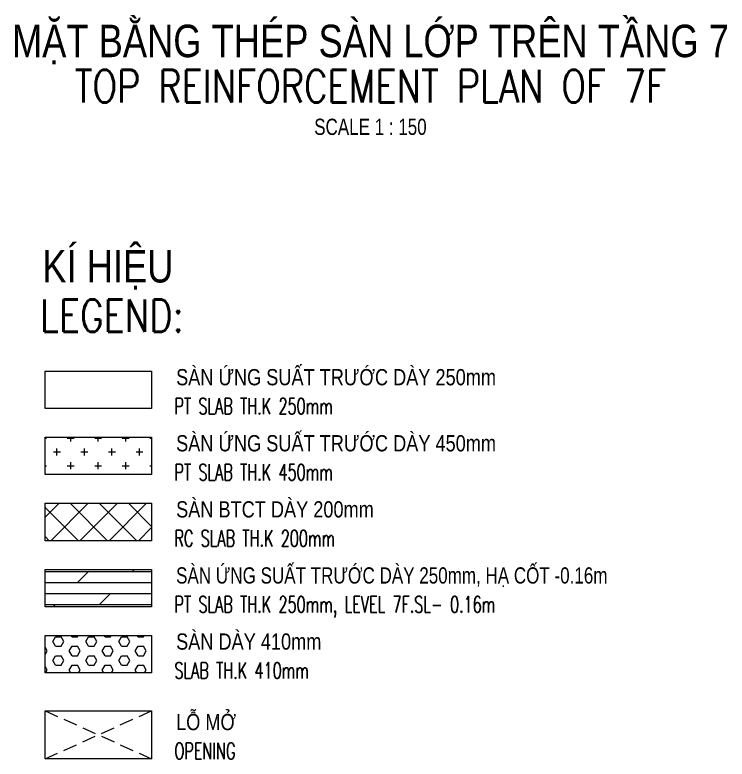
# Model space of a CAD drawing. Header units: millimetres. Extents: x 127300 to 589785, y -24728 to 44820.
# Drawn here: x 279222 to 295663, y -24728 to -7543 of the extents above; entities that cross this region are included whole.
import ezdxf
from ezdxf.enums import TextEntityAlignment as Align

# ---------------------------------------------------------------- set-up
doc = ezdxf.new("R2010")
doc.units = ezdxf.units.MM
doc.linetypes.add('DASHED2', pattern=[9.525, 6.35, -3.175])
for name, color, linetype, lineweight in [('NDC_S_ANNO', 7, 'Continuous', 20), ('NDC_S_ENG TEXT', 2, 'Continuous', 20), ('NDC_S_ENG TITLE', 3, 'Continuous', 20), ('NDC_S_HATCH MATERIAL', 8, 'Continuous', 13), ('NDC_S_OPENING', 9, 'DASHED2', 13), ('NDC_S_SLAB', 2, 'Continuous', 20), ('NDC_S_TEXT SYMBOL', 7, 'Continuous', 20), ('NDC_S_VN TEXT', 7, 'Continuous', 20), ('NDC_S_VN TITLE', 6, 'Continuous', 35)]:
    doc.layers.add(name, color=color, linetype=linetype, lineweight=lineweight)
doc.styles.add('$0$NDC_EN TXT', font='romans.shx', dxfattribs={"width": 0.8})
doc.styles.add('NDC_ANNO', font='', dxfattribs={"width": 0.8})
doc.styles.add('NDC_EN TXT', font='romans.shx', dxfattribs={"width": 0.8})
doc.styles.add('NDC_VIE TXT', font='arial.ttf', dxfattribs={"width": 0.8})
doc.styles.get('NDC_ANNO').set_extended_font_data('Dotum')

# ---------------------------------------------------------------- blocks, each defined once
blk = doc.blocks.new('Drawing name_symbol')
at = {"layer": 'NDC_S_ENG TITLE', "style": 'NDC_EN TXT', "width": 0.8}
blk.add_attdef('SECTDET1', text='', height=5, dxfattribs=at).set_placement((0, 1.01), align=Align.CENTER)
at = {"layer": 'NDC_S_TEXT SYMBOL', "lineweight": 25, "style": 'NDC_ANNO', "width": 0.8}
blk.add_attdef('SSCALE', text='', height=2.5, dxfattribs=at).set_placement((0, -4), align=Align.CENTER)
at = {"layer": 'NDC_S_VN TITLE', "style": 'NDC_VIE TXT', "width": 0.8}
blk.add_attdef('SECTDET2', text='', height=5, dxfattribs=at).set_placement((0, 7.97), align=Align.CENTER)

msp = doc.modelspace()

# ---------------------------------------------------------------- hatches: boundary and pattern name
at = {"layer": 'NDC_S_HATCH MATERIAL', "ltscale": 100}
h = msp.add_hatch(dxfattribs=at)
h.set_pattern_fill('CROSS', color=256, scale=50)
h.set_pattern_definition([(0, (75959.94, -9063), (317.5, 317.5), [158.75, -476.25]), (90, (76039.32, -9142.37), (-317.5, 317.5), [158.75, -476.25])])
h.paths.add_polyline_path([(279918, -17294), (279918, -18158), (282376, -18158), (282376, -17294)])
h = msp.add_hatch(dxfattribs=at)
h.set_pattern_fill('ANSI37', color=256, scale=150)
h.set_pattern_definition([(45, (84037.8, -14988.5), (-336.7596, 336.7596), []), (135, (84037.8, -14988.5), (-336.7596, -336.7596), [])])
h.paths.add_polyline_path([(279918, -18820), (279918, -19684), (282376, -19684), (282376, -18820)])
h = msp.add_hatch(dxfattribs=at)
h.set_pattern_fill('DOLMIT', color=256, scale=40)
h.set_pattern_definition([(0, (109470.95, 1196.28), (0, 254), []), (45, (109470.95, 1196.3), (-507.9997, 507.9997), [359.2102, -718.4205])])
h.paths.add_polyline_path([(282376, -20346), (279918, -20346), (279918, -21210), (282376, -21210)])
h = msp.add_hatch(dxfattribs=at)
h.set_pattern_fill('HEX', color=256, scale=40)
h.set_pattern_definition([(0, (109470.95, 1196.28), (0, 219.97045), [127, -254]), (120, (109470.95, 1196.28), (-190.5, -109.98523), [127, -254]), (60, (109597.95, 1196.28), (-190.5, 109.98523), [127, -254])])
h.paths.add_polyline_path([(282376, -21872), (279918, -21872), (279918, -22736), (282376, -22736)])

# ---------------------------------------------------------------- linework, layer by layer
at = {"layer": 'NDC_S_OPENING', "ltscale": 50}
for p, q in [((279918, -23613), (282376, -24721)), ((279918, -24721), (282376, -23613))]:
    msp.add_line(p, q, dxfattribs=at)
at = {"layer": 'NDC_S_SLAB'}
for points in [[(279918, -15768), (282376, -15768), (282376, -16632), (279918, -16632)], [(279918, -17294), (282376, -17294), (282376, -18158), (279918, -18158)], [(279918, -18820), (282376, -18820), (282376, -19684), (279918, -19684)], [(279918, -20346), (282376, -20346), (282376, -21210), (279918, -21210)], [(279918, -21872), (282376, -21872), (282376, -22736), (279918, -22736)], [(279918, -23613), (282376, -23613), (282376, -24721), (279918, -24721)]]:
    msp.add_lwpolyline(points, close=True, dxfattribs=at)

# ---------------------------------------------------------------- block references
at = {"layer": 'NDC_S_ANNO', "xscale": 150, "yscale": 150, "zscale": 150}
msp.add_blockref('Drawing name_symbol', (287429, -9715), dxfattribs=at).add_auto_attribs({'SECTDET1': 'TOP REINFORCEMENT PLAN OF 7F', 'SECTDET2': 'MẶT BẰNG THÉP SÀN LỚP TRÊN TẦNG 7', 'SSCALE': 'SCALE 1 : 150'})

# ---------------------------------------------------------------- texts
at = {"layer": 'NDC_S_ENG TEXT', "style": '$0$NDC_EN TXT'}
for s, height, width, p in [('LEGEND:', 750, 0.8, (279803, -14863)), ('PT SLAB TH.K 250mm', 375, 0.65, (282905, -16765)), ('PT SLAB TH.K 450mm', 375, 0.65, (282905, -18291)), ('RC SLAB TH.K 200mm', 375, 0.65, (282905, -19817)), ('PT SLAB TH.K 250mm, LEVEL 7F.SL- 0.16m', 375, 0.65, (282905, -21343)), ('SLAB TH.K 410mm', 375, 0.65, (282905, -22869)), ('OPENING', 375, 0.65, (282905, -24728))]:
    msp.add_text(s, height=height, dxfattribs=dict(at, width=width)).set_placement(p)
at = {"layer": 'NDC_S_VN TEXT', "style": 'NDC_VIE TXT', "width": 0.8}
msp.add_text('KÍ HIỆU', height=750, dxfattribs=at).set_placement((279854, -12972), align=Align.TOP_LEFT)
at = {"layer": 'NDC_S_VN TEXT', "style": 'NDC_VIE TXT'}
for s, width, p in [('SÀN ỨNG SUẤT TRƯỚC DÀY 250mm', 0.8, (282943, -16096)), ('SÀN ỨNG SUẤT TRƯỚC DÀY 450mm', 0.8, (282943, -17622)), ('SÀN BTCT DÀY 200mm', 0.8, (282943, -19148)), ('SÀN ỨNG SUẤT TRƯỚC DÀY 250mm, HẠ CỐT -0.16m', 0.75, (282943, -20674)), ('SÀN DÀY 410mm', 0.8, (282943, -22200)), ('LỖ MỞ', 0.8, (282943, -24059))]:
    msp.add_text(s, height=375, dxfattribs=dict(at, width=width)).set_placement(p)

doc.saveas('drawing.dxf')
